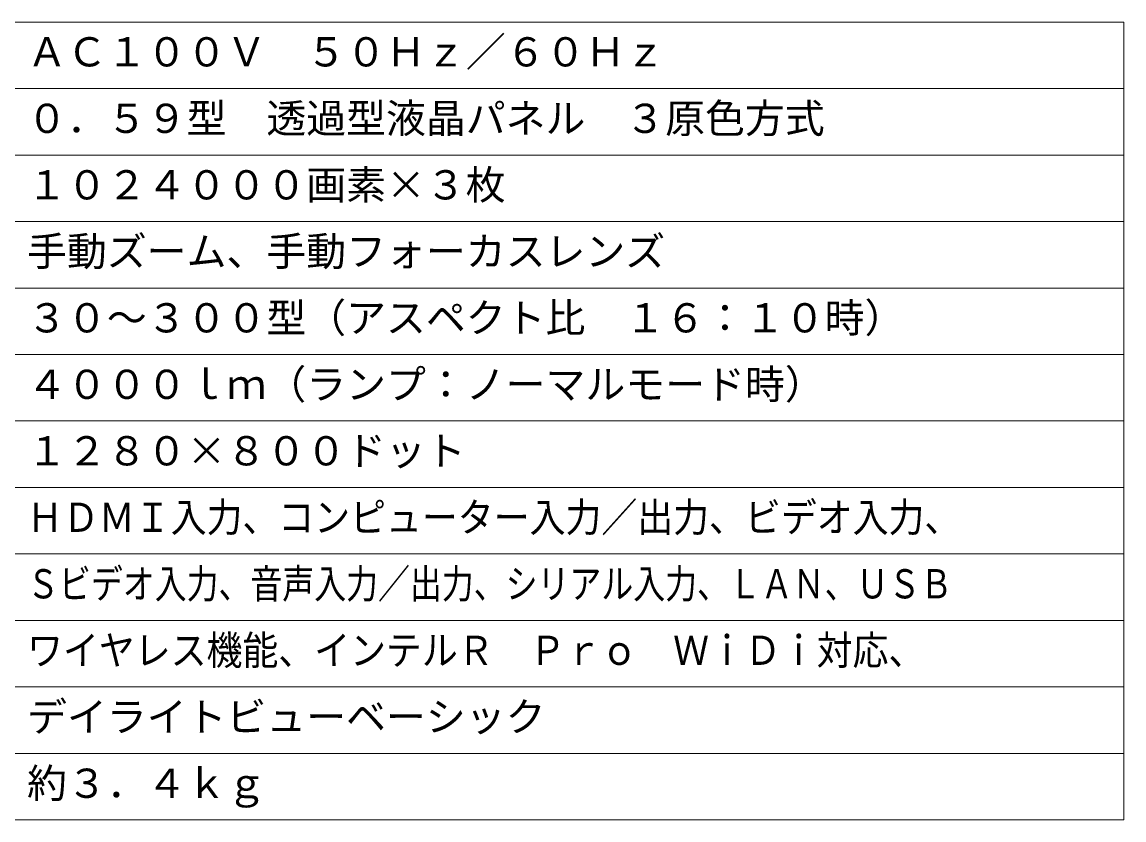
# Model space of a CAD drawing. Units: millimetres, scale not verified. Extents: x -63 to 62, y -57 to 57.
# Drawn here: x -20.4 to 62.5, y -56.5 to 3.5 of the extents above; entities that cross this region are included whole.
import ezdxf
from ezdxf.enums import TextEntityAlignment as Align

# ---------------------------------------------------------------- set-up
doc = ezdxf.new("R2010")
doc.units = ezdxf.units.MM
doc.header["$LTSCALE"] = 0.125
doc.layers.add('0-1_MOJI1', color=7, linetype='Continuous')
doc.layers.add('0-2_WAKU', color=1, linetype='Continuous', lineweight=18)
doc.styles.add('ＭＳ ゴシック', font='')
doc.styles.get('ＭＳ ゴシック').set_extended_font_data('MS Gothic')

msp = doc.modelspace()

# ---------------------------------------------------------------- linework, layer by layer
at = {"layer": '0-2_WAKU', "color": 4}
for p, q in [((62.4995, 3.4953), (-62.5005, 3.4953)), ((62.4995, -56.5047), (62.4995, 3.4953)), ((-62.5005, -56.5047), (62.4995, -56.5047))]:
    msp.add_line(p, q, dxfattribs=at)
at = {"layer": '0-2_WAKU'}
for p, q in [((-62.5005, -1.5047), (62.4995, -1.5047)), ((-62.5005, -6.5047), (62.4995, -6.5047)), ((-62.5005, -11.5047), (62.4995, -11.5047)), ((62.4995, -16.5047), (-62.5005, -16.5047)), ((-62.5005, -21.5047), (62.4995, -21.5047)), ((-62.5005, -26.5047), (62.4995, -26.5047)), ((-62.5005, -31.5047), (62.4995, -31.5047)), ((-62.5005, -36.5047), (62.4995, -36.5047)), ((-62.5005, -41.5047), (62.4995, -41.5047)), ((-62.5005, -46.5047), (62.4995, -46.5047)), ((-62.5005, -51.5047), (62.4995, -51.5047))]:
    msp.add_line(p, q, dxfattribs=at)

# ---------------------------------------------------------------- texts
at = {"layer": '0-1_MOJI1', "style": 'ＭＳ ゴシック'}
for s, p in [('ＡＣ１００Ｖ\u3000５０Ｈｚ／６０Ｈｚ', (-20.0005, -0.5047)), ('０．５９型\u3000透過型液晶パネル\u3000３原色方式', (-20.0005, -5.5047)), ('１０２４０００画素×３枚', (-20.0005, -10.5047)), ('手動ズーム、手動フォーカスレンズ', (-20.0005, -15.5047)), ('３０～３００型（アスペクト比\u3000１６：１０時）', (-20.0005, -20.5047)), ('４０００ｌｍ（ランプ：ノーマルモード時）', (-20.0005, -25.5047)), ('１２８０×８００ドット', (-20.0005, -30.5047)), ('デイライトビューベーシック', (-20.0005, -50.5047)), ('約３．４ｋｇ', (-20.0005, -55.5047))]:
    msp.add_text(s, height=2.199, dxfattribs=at).set_placement(p, align=Align.BOTTOM_LEFT)
for s, width, p in [('ＨＤＭＩ入力、コンピューター入力／出力、ビデオ入力、', 0.9, (-20.0005, -35.5047)), ('Ｓビデオ入力、音声入力／出力、シリアル入力、ＬＡＮ、ＵＳＢ', 0.8, (-20.0005, -40.5047)), ('ワイヤレス機能、インテルＲ\u3000Ｐｒｏ\u3000ＷｉＤｉ対応、', 0.9, (-20.0005, -45.5047))]:
    msp.add_text(s, height=2.199, dxfattribs=dict(at, width=width)).set_placement(p, align=Align.BOTTOM_LEFT)

doc.saveas('drawing.dxf')
